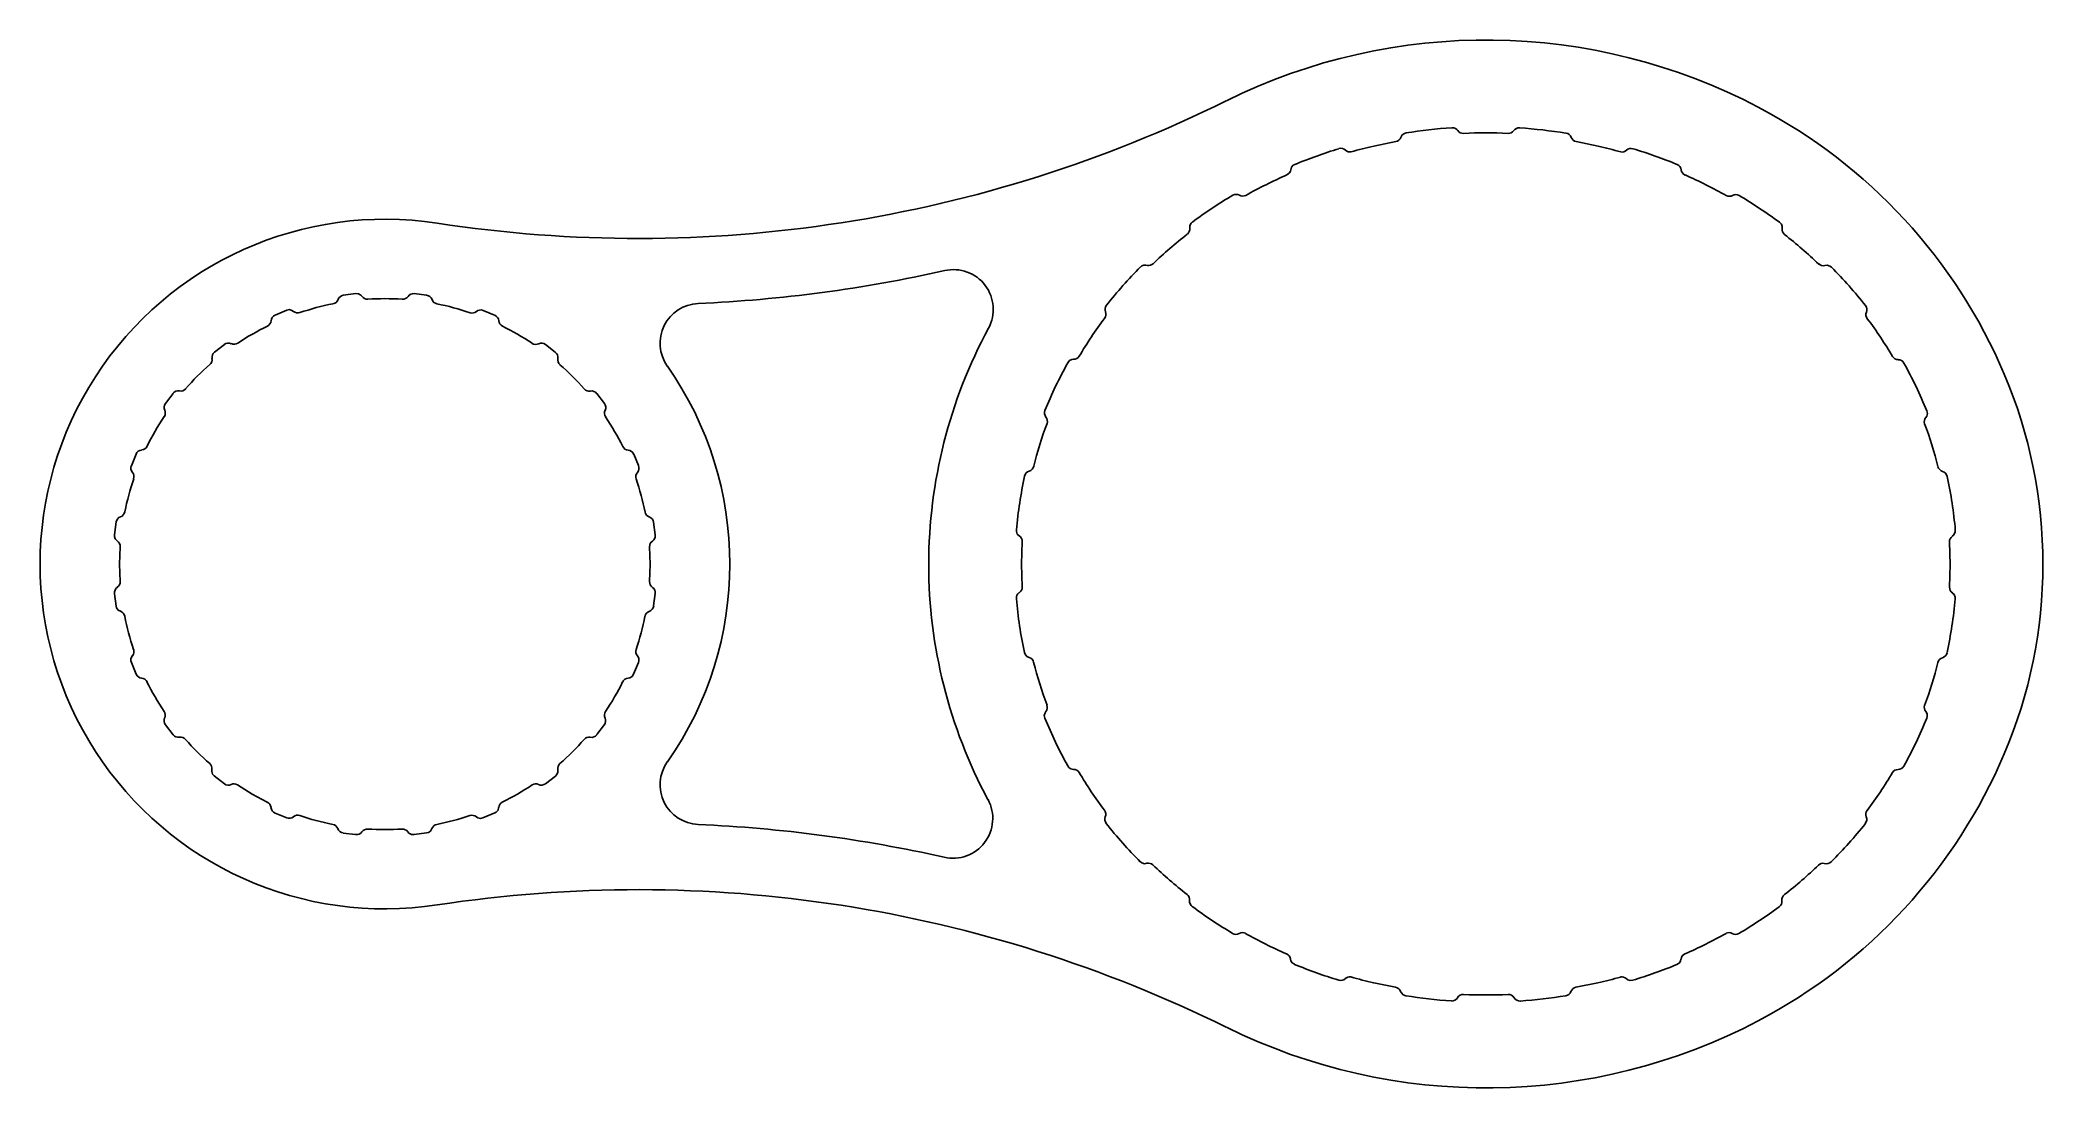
# Model space of a CAD drawing. Extents: x 1098 to 1249, y 2136 to 2215.
import ezdxf

# ---------------------------------------------------------------- set-up
doc = ezdxf.new("R2010")
doc.units = 0
doc.layers.get('0').update_dxf_attribs({"linetype": 'CONTINUOUS'})

msp = doc.modelspace()

# ---------------------------------------------------------------- linework, layer by layer
for p, q in [((1198.29, 2207.47), (1199.94, 2207.81)), ((1199.94, 2207.81), (1200.06, 2207.85)), ((1200.06, 2207.85), (1200.17, 2207.92)), ((1200.17, 2207.92), (1200.26, 2208.02)), ((1200.26, 2208.02), (1200.32, 2208.13)), ((1200.32, 2208.13), (1200.41, 2208.31)), ((1200.41, 2208.31), (1200.58, 2208.42)), ((1200.58, 2208.42), (1200.71, 2208.46)), ((1213.16, 2208.13), (1213.22, 2208.01)), ((1213.22, 2208.01), (1213.3, 2207.92)), ((1213.3, 2207.92), (1213.41, 2207.85)), ((1213.41, 2207.85), (1213.53, 2207.81)), ((1213.53, 2207.81), (1215.19, 2207.47)), ((1192.21, 2206.03), (1192.32, 2206.09)), ((1196.14, 2207.17), (1196.24, 2207.1)), ((1196.24, 2207.1), (1196.34, 2207.05)), ((1196.34, 2207.05), (1196.46, 2207.03)), ((1196.46, 2207.03), (1196.57, 2207.04)), ((1191.72, 2205.3), (1191.83, 2205.37)), ((1191.83, 2205.37), (1191.92, 2205.46)), ((1191.92, 2205.46), (1191.99, 2205.57)), ((1191.99, 2205.57), (1192.02, 2205.69)), ((1192.02, 2205.69), (1192.07, 2205.89)), ((1192.07, 2205.89), (1192.21, 2206.03)), ((1184.41, 2201.48), (1184.51, 2201.65)), ((1184.51, 2201.65), (1184.6, 2201.75)), ((1228.86, 2201.73), (1229.01, 2201.59)), ((1229.01, 2201.59), (1229.06, 2201.4)), ((1184.22, 2200.82), (1184.31, 2200.92)), ((1184.31, 2200.92), (1184.37, 2201.03)), ((1184.37, 2201.03), (1184.4, 2201.15)), ((1184.4, 2201.28), (1184.41, 2201.48)), ((1184.4, 2201.15), (1184.4, 2201.28)), ((1229.06, 2201.4), (1229.06, 2201.26)), ((1232.28, 2198.46), (1232.46, 2198.5)), ((1232.46, 2198.5), (1232.67, 2198.42)), ((1232.67, 2198.42), (1232.78, 2198.34)), ((1120.58, 2196.22), (1121.53, 2196.35)), ((1121.53, 2196.35), (1121.74, 2196.34)), ((1121.74, 2196.34), (1121.91, 2196.24)), ((1121.91, 2196.24), (1122, 2196.14)), ((1125.93, 2196.35), (1126.86, 2196.23)), ((1127.28, 2195.9), (1127.33, 2195.79)), ((1127.33, 2195.79), (1127.42, 2195.69)), ((1127.42, 2195.69), (1127.53, 2195.62)), ((1127.53, 2195.62), (1127.65, 2195.58)), ((1114.98, 2193.97), (1115.06, 2194.07)), ((1115.06, 2194.07), (1115.12, 2194.18)), ((1115.12, 2194.18), (1115.15, 2194.31)), ((1115.44, 2194.72), (1116.33, 2195.09)), ((1116.33, 2195.09), (1116.53, 2195.14)), ((1116.53, 2195.14), (1116.72, 2195.08)), ((1116.72, 2195.08), (1116.84, 2195.01)), ((1131.13, 2195.08), (1132, 2194.72)), ((1132.31, 2194.3), (1132.34, 2194.18)), ((1132.34, 2194.18), (1132.4, 2194.06)), ((1132.4, 2194.06), (1132.49, 2193.96)), ((1110.87, 2191.94), (1111.62, 2192.51)), ((1114.87, 2193.9), (1114.98, 2193.97)), ((1132.49, 2193.96), (1132.59, 2193.89)), ((1134.83, 2192.6), (1134.94, 2192.55)), ((1134.94, 2192.55), (1135.07, 2192.52)), ((1135.07, 2192.52), (1135.2, 2192.53)), ((1135.2, 2192.53), (1135.32, 2192.56)), ((1135.82, 2192.52), (1136.57, 2191.94)), ((1110.53, 2191), (1110.61, 2191.09)), ((1110.61, 2191.09), (1110.67, 2191.21)), ((1110.67, 2191.21), (1110.7, 2191.34)), ((1110.7, 2191.34), (1110.69, 2191.46)), ((1136.77, 2191.45), (1136.76, 2191.32)), ((1136.76, 2191.32), (1136.79, 2191.2)), ((1136.79, 2191.2), (1136.84, 2191.08)), ((1136.84, 2191.08), (1136.93, 2190.99)), ((1175.22, 2191.14), (1175.34, 2191.3)), ((1175.34, 2191.3), (1175.52, 2191.38)), ((1175.52, 2191.38), (1175.65, 2191.4)), ((1237.39, 2191.6), (1237.47, 2191.51)), ((1237.47, 2191.51), (1237.57, 2191.43)), ((1237.57, 2191.43), (1237.68, 2191.39)), ((1237.68, 2191.39), (1237.81, 2191.37)), ((1107.18, 2188.07), (1107.75, 2188.81)), ((1139.69, 2188.82), (1140.27, 2188.07)), ((1107.09, 2187.07), (1107.15, 2187.19)), ((1107.17, 2187.44), (1107.13, 2187.56)), ((1107.15, 2187.19), (1107.17, 2187.31)), ((1107.17, 2187.31), (1107.17, 2187.44)), ((1140.29, 2187.43), (1140.28, 2187.3)), ((1140.28, 2187.3), (1140.31, 2187.17)), ((1140.33, 2187.55), (1140.29, 2187.43)), ((1140.31, 2187.17), (1140.37, 2187.06)), ((1239.96, 2187.12), (1239.9, 2187.01)), ((1240.02, 2187.31), (1239.96, 2187.12)), ((1239.97, 2187.51), (1240.02, 2187.31)), ((1104.61, 2183.37), (1104.97, 2184.24)), ((1141.66, 2184.82), (1141.73, 2184.71)), ((1141.73, 2184.71), (1141.82, 2184.63)), ((1141.82, 2184.63), (1141.94, 2184.57)), ((1141.94, 2184.57), (1142.06, 2184.54)), ((1142.48, 2184.25), (1142.84, 2183.38)), ((1142.69, 2182.75), (1142.65, 2182.63)), ((1142.65, 2182.63), (1142.65, 2182.5)), ((1142.65, 2182.5), (1142.67, 2182.37)), ((1142.76, 2182.86), (1142.69, 2182.75)), ((1240.81, 2183.3), (1240.86, 2183.18)), ((1240.86, 2183.18), (1240.94, 2183.08)), ((1240.94, 2183.08), (1241.04, 2182.99)), ((1241.04, 2182.99), (1241.15, 2182.94)), ((1103.34, 2178.17), (1103.47, 2179.13)), ((1103.47, 2179.13), (1103.53, 2179.32)), ((1103.53, 2179.32), (1103.67, 2179.46)), ((1103.67, 2179.46), (1103.79, 2179.52)), ((1103.79, 2179.52), (1103.91, 2179.58)), ((1103.91, 2179.58), (1104, 2179.67)), ((1104, 2179.67), (1104.07, 2179.77)), ((1104.07, 2179.77), (1104.11, 2179.89)), ((1143.98, 2179.11), (1144.11, 2178.16)), ((1103.35, 2178.04), (1103.34, 2178.17)), ((1103.4, 2177.85), (1103.35, 2178.04)), ((1103.55, 2177.71), (1103.4, 2177.85)), ((1103.65, 2177.62), (1103.55, 2177.71)), ((1103.72, 2177.52), (1103.65, 2177.62)), ((1103.76, 2177.39), (1103.72, 2177.52)), ((1103.77, 2177.27), (1103.76, 2177.39)), ((1143.99, 2177.78), (1143.9, 2177.69)), ((1144.1, 2177.95), (1143.99, 2177.78)), ((1144.11, 2178.16), (1144.1, 2177.95)), ((1171.34, 2178.41), (1171.34, 2178.54)), ((1171.4, 2178.21), (1171.34, 2178.41)), ((1171.55, 2178.08), (1171.4, 2178.21)), ((1171.65, 2178), (1171.55, 2178.08)), ((1171.72, 2177.89), (1171.65, 2178)), ((1171.76, 2177.78), (1171.72, 2177.89)), ((1171.72, 2175.94), (1171.77, 2177.65)), ((1171.77, 2177.65), (1171.76, 2177.78)), ((1241.68, 2177.62), (1241.72, 2175.92)), ((1103.72, 2175.96), (1103.77, 2177.27)), ((1103.77, 2174.65), (1103.72, 2175.96)), ((1143.68, 2177.25), (1143.72, 2175.95)), ((1143.72, 2175.95), (1143.68, 2174.65)), ((1171.77, 2174.23), (1171.72, 2175.94)), ((1241.72, 2175.92), (1241.68, 2174.22)), ((1103.65, 2174.3), (1103.72, 2174.4)), ((1103.72, 2174.4), (1103.76, 2174.53)), ((1103.76, 2174.53), (1103.77, 2174.65)), ((1143.68, 2174.65), (1143.69, 2174.52)), ((1143.69, 2174.52), (1143.73, 2174.4)), ((1143.73, 2174.4), (1143.8, 2174.29)), ((1103.47, 2172.79), (1103.34, 2173.72)), ((1103.55, 2174.21), (1103.65, 2174.3)), ((1143.8, 2174.29), (1143.89, 2174.2)), ((1144.11, 2173.74), (1143.98, 2172.81)), ((1241.89, 2173.79), (1242.04, 2173.66)), ((1242.04, 2173.66), (1242.1, 2173.46)), ((1242.1, 2173.46), (1242.11, 2173.33)), ((1103.5, 2172.66), (1103.47, 2172.79)), ((1103.61, 2172.49), (1103.5, 2172.66)), ((1103.79, 2172.4), (1103.61, 2172.49)), ((1104.97, 2167.66), (1104.61, 2168.53)), ((1142.84, 2168.54), (1142.47, 2167.65)), ((1142.76, 2169.04), (1142.87, 2168.87)), ((1142.87, 2168.67), (1142.84, 2168.54)), ((1142.87, 2168.87), (1142.87, 2168.67)), ((1171.99, 2169.16), (1171.95, 2169.28)), ((1172.11, 2169), (1171.99, 2169.16)), ((1172.29, 2168.91), (1172.11, 2169)), ((1240.86, 2168.66), (1240.81, 2168.54)), ((1240.93, 2168.77), (1240.86, 2168.66)), ((1241.03, 2168.85), (1240.93, 2168.77)), ((1241.15, 2168.9), (1241.03, 2168.85)), ((1105.51, 2167.33), (1105.39, 2167.36)), ((1105.63, 2167.28), (1105.51, 2167.33)), ((1105.72, 2167.19), (1105.63, 2167.28)), ((1105.79, 2167.08), (1105.72, 2167.19)), ((1141.72, 2167.18), (1141.65, 2167.08)), ((1141.82, 2167.27), (1141.72, 2167.18)), ((1141.93, 2167.33), (1141.82, 2167.27)), ((1142.06, 2167.35), (1141.93, 2167.33)), ((1142.19, 2167.38), (1142.06, 2167.35)), ((1142.37, 2167.48), (1142.19, 2167.38)), ((1142.47, 2167.65), (1142.37, 2167.48)), ((1173.66, 2165.2), (1173.64, 2165.32)), ((1239.8, 2165.31), (1239.78, 2165.18)), ((1107.76, 2163.09), (1107.18, 2163.83)), ((1140.27, 2163.85), (1139.7, 2163.1)), ((1140.3, 2164.73), (1140.28, 2164.6)), ((1140.28, 2164.6), (1140.28, 2164.47)), ((1140.28, 2164.47), (1140.32, 2164.35)), ((1140.36, 2164.84), (1140.3, 2164.73)), ((1173.43, 2164.54), (1173.49, 2164.74)), ((1173.48, 2164.35), (1173.43, 2164.54)), ((1173.49, 2164.74), (1173.55, 2164.85)), ((1173.55, 2164.85), (1173.62, 2164.95)), ((1173.62, 2164.95), (1173.66, 2165.07)), ((1173.66, 2165.07), (1173.66, 2165.2)), ((1239.78, 2165.18), (1239.79, 2165.06)), ((1239.79, 2165.06), (1239.82, 2164.94)), ((1239.82, 2164.94), (1239.89, 2164.84)), ((1239.89, 2164.84), (1239.99, 2164.67)), ((1240, 2164.47), (1239.96, 2164.34)), ((1239.99, 2164.67), (1240, 2164.47)), ((1110.6, 2160.82), (1110.52, 2160.92)), ((1110.66, 2160.71), (1110.6, 2160.82)), ((1136.84, 2160.82), (1136.78, 2160.7)), ((1136.92, 2160.91), (1136.84, 2160.82)), ((1110.69, 2160.58), (1110.66, 2160.71)), ((1110.68, 2160.46), (1110.69, 2160.58)), ((1110.68, 2160.32), (1110.68, 2160.46)), ((1110.72, 2160.12), (1110.68, 2160.32)), ((1110.86, 2159.98), (1110.72, 2160.12)), ((1111.63, 2159.39), (1110.86, 2159.98)), ((1113.72, 2158.62), (1112.6, 2159.32)), ((1136.58, 2159.97), (1135.83, 2159.4)), ((1136.67, 2160.07), (1136.58, 2159.97)), ((1136.77, 2160.25), (1136.67, 2160.07)), ((1136.78, 2160.7), (1136.75, 2160.58)), ((1136.75, 2160.58), (1136.76, 2160.45)), ((1136.76, 2160.45), (1136.77, 2160.25)), ((1175.29, 2160.63), (1175.21, 2160.74)), ((1175.44, 2160.51), (1175.29, 2160.63)), ((1175.64, 2160.48), (1175.44, 2160.51)), ((1114.86, 2158.01), (1113.72, 2158.62)), ((1114.97, 2157.94), (1114.86, 2158.01)), ((1115.05, 2157.85), (1114.97, 2157.94)), ((1115.11, 2157.73), (1115.05, 2157.85)), ((1115.14, 2157.61), (1115.11, 2157.73)), ((1116.32, 2156.82), (1115.45, 2157.18)), ((1130.26, 2157.02), (1130.13, 2157)), ((1130.39, 2157.01), (1130.26, 2157.02)), ((1130.51, 2156.97), (1130.39, 2157.01)), ((1130.62, 2156.91), (1130.51, 2156.97)), ((1130.73, 2156.83), (1130.62, 2156.91)), ((1130.92, 2156.77), (1130.73, 2156.83)), ((1131.12, 2156.82), (1130.92, 2156.77)), ((1132.01, 2157.19), (1131.12, 2156.82)), ((1132.12, 2157.26), (1132.01, 2157.19)), ((1132.26, 2157.41), (1132.12, 2157.26)), ((1132.3, 2157.6), (1132.26, 2157.41)), ((1178.03, 2157.29), (1177.97, 2157.4)), ((1178.07, 2157.16), (1178.03, 2157.29)), ((1178.03, 2156.91), (1178.07, 2157.03)), ((1178.07, 2157.03), (1178.07, 2157.16)), ((1121.52, 2155.56), (1120.59, 2155.68)), ((1125.14, 2155.98), (1125.01, 2155.98)), ((1125.26, 2155.93), (1125.14, 2155.98)), ((1125.37, 2155.87), (1125.26, 2155.93)), ((1125.45, 2155.77), (1125.37, 2155.87)), ((1125.54, 2155.67), (1125.45, 2155.77)), ((1125.72, 2155.56), (1125.54, 2155.67)), ((1125.92, 2155.56), (1125.72, 2155.56)), ((1126.87, 2155.69), (1125.92, 2155.56)), ((1127, 2155.72), (1126.87, 2155.69)), ((1127.17, 2155.83), (1127, 2155.72)), ((1127.27, 2156.01), (1127.17, 2155.83)), ((1180.79, 2153.44), (1180.67, 2153.52)), ((1180.99, 2153.36), (1180.79, 2153.44)), ((1181.17, 2153.4), (1180.99, 2153.36)), ((1192.03, 2146.05), (1192, 2146.18)), ((1192.13, 2145.88), (1192.03, 2146.05)), ((1192.31, 2145.78), (1192.13, 2145.88)), ((1221.47, 2146.3), (1221.44, 2146.17)), ((1221.53, 2146.41), (1221.47, 2146.3)), ((1221.62, 2146.5), (1221.53, 2146.41)), ((1221.73, 2146.57), (1221.62, 2146.5)), ((1199.92, 2144.05), (1198.27, 2144.39)), ((1215.17, 2144.39), (1213.52, 2144.05)), ((1217, 2144.83), (1216.88, 2144.83)), ((1217.11, 2144.81), (1217, 2144.83)), ((1217.22, 2144.77), (1217.11, 2144.81)), ((1217.31, 2144.7), (1217.22, 2144.77)), ((1217.42, 2144.62), (1217.31, 2144.7)), ((1217.6, 2144.55), (1217.42, 2144.62)), ((1217.8, 2144.58), (1217.6, 2144.55)), ((1200.36, 2143.62), (1200.3, 2143.73)), ((1200.5, 2143.47), (1200.36, 2143.62)), ((1200.69, 2143.41), (1200.5, 2143.47)), ((1213.2, 2143.84), (1213.14, 2143.73)), ((1213.28, 2143.94), (1213.2, 2143.84)), ((1213.39, 2144.01), (1213.28, 2143.94)), ((1213.52, 2144.05), (1213.39, 2144.01))]:
    msp.add_line(p, q)
for centre, radius, start, end in [((1206.74, 2171.33), 44.14, 62.2868, 116.3321), ((1142.8, 2300.51), 100, 261.2938, 296.3321), ((1208.31, 2174.33), 40.75, 23.0382, 62.2868), ((1206.82, 2170.33), 38.62, 93.9386, 99.1139), ((1204.21, 2208.35), 0.5, 35.2236, 93.9386), ((1205.02, 2208.93), 0.5, 215.2236, 272.5531), ((1206.72, 2170.78), 37.69, 87.4469, 92.5531), ((1208.42, 2208.93), 0.5, 267.4469, 324.765), ((1209.24, 2208.35), 0.5, 86.0507, 144.765), ((1206.61, 2170.27), 38.67, 80.8448, 86.0507), ((1212.69, 2207.96), 0.5, 20.0981, 80.8698), ((1206.78, 2170.85), 38.09, 106.9883, 112.309), ((1195.8, 2206.81), 0.5, 46.517, 106.9972), ((1205.77, 2174.33), 33.98, 102.7316, 105.712), ((1207.68, 2174.36), 33.95, 74.2421, 77.2251), ((1216.98, 2207.52), 0.5, 260.2215, 313.4345), ((1217.67, 2206.8), 0.5, 72.9755, 133.437), ((1206.7, 2170.95), 37.99, 67.6399, 72.9755), ((1220.96, 2205.62), 0.5, 7.1126, 67.6554), ((1206.22, 2172.37), 35.98, 113.7614, 119.2868), ((1221.95, 2205.75), 0.501, 187.1803, 246.1367), ((1207.25, 2172.42), 35.93, 60.663, 66.1966), ((1205.83, 2173.08), 35.67, 120.6588, 126.5234), ((1187.9, 2203.33), 0.501, 59.9061, 120.7455), ((1188.4, 2204.2), 0.5, 239.966, 296.0572), ((1225.07, 2204.19), 0.501, 243.9389, 299.9519), ((1225.57, 2203.32), 0.5, 59.2531, 120.0932), ((1207.61, 2173.08), 35.67, 53.4332, 59.2995), ((1123.73, 2175.96), 26, 81.2938, 278.7062), ((1205.21, 2173.88), 34.16, 127.9331, 133.6366), ((1229.56, 2201.2), 0.5, 172.8164, 232.0263), ((1208.27, 2173.93), 34.09, 46.3122, 52.0263), ((1181.3, 2198.97), 0.501, 259.8776, 313.5764), ((1232.17, 2198.95), 0.501, 226.3646, 283.0615), ((1142.8, 2300.51), 105, 272.4794, 282.7264), ((1166.59, 2195.16), 3, 331.6659, 102.7264), ((1204.67, 2174.41), 33.89, 135.0391, 141.579), ((1181.04, 2198), 0.5, 70.3036, 135.0747), ((1208.81, 2174.43), 33.85, 38.3714, 44.9196), ((1123.72, 2175.97), 20, 101.2759, 108.6855), ((1119.72, 2196.07), 0.5, 281.2758, 340.0518), ((1120.66, 2195.73), 0.5, 98.8326, 160.0581), ((1122.41, 2196.43), 0.5, 214.9007, 273.4247), ((1123.72, 2175.97), 20, 86.2643, 93.6862), ((1125.06, 2196.42), 0.5, 266.7427, 325.0523), ((1125.88, 2195.85), 0.5, 83.8252, 145.0559), ((1126.81, 2195.73), 0.5, 19.8877, 83.8173), ((1123.72, 2175.97), 20, 71.2633, 78.6804), ((1147.47, 2192.61), 3, 92.4794, 215.0375), ((1115.64, 2194.26), 0.5, 113.8326, 175.0482), ((1117.16, 2195.39), 0.499, 229.8628, 288.4913), ((1130.3, 2195.38), 0.5, 251.7937, 310.0459), ((1130.95, 2194.62), 0.5, 68.8302, 130.0527), ((1131.82, 2194.26), 0.5, 4.8976, 68.8286), ((1203.78, 2175.17), 32.23, 143.1824, 149.2901), ((1177.58, 2194.78), 0.5, 323.1979, 22.1539), ((1178.51, 2195.16), 0.5, 141.4977, 202.2141), ((1234.96, 2195.14), 0.5, 337.757, 38.4422), ((1235.88, 2194.76), 0.5, 157.7734, 216.7693), ((1209.71, 2175.19), 32.18, 30.661, 36.7789), ((1111.93, 2192.12), 0.5, 64.8777, 128.8229), ((1112.36, 2193.03), 0.5, 244.8966, 303.6607), ((1123.73, 2175.96), 20.01, 116.278, 123.6793), ((1123.72, 2175.97), 20, 56.2766, 63.6806), ((1135.53, 2192.11), 0.5, 53.8384, 115.0467), ((1202.35, 2175.88), 37.63, 151.6659, 179.9085), ((1123.72, 2175.97), 20, 131.2757, 138.6808), ((1111.19, 2191.55), 0.5, 128.8563, 190.0275), ((1136.27, 2191.54), 0.5, 349.8814, 53.8016), ((1123.72, 2175.97), 20, 41.2763, 48.6815), ((1203.31, 2175.45), 32.18, 150.822, 157.9501), ((1175.65, 2191.9), 0.5, 269.9814, 327.3651), ((1237.81, 2190.87), 0.499, 29.1026, 89.9412), ((1210.21, 2175.49), 32.09, 21.9952, 29.1427), ((1123.73, 2175.96), 26, 324.9687, 35.0375), ((1212.22, 2175.99), 36.5, 359.9094, 23.038), ((1107.58, 2187.77), 0.5, 143.851, 205.0381), ((1108.15, 2188.52), 0.5, 79.8837, 143.8076), ((1108.33, 2189.5), 0.5, 259.9026, 318.6808), ((1139.13, 2189.49), 0.5, 221.275, 280.0318), ((1139.3, 2188.51), 0.5, 38.8519, 100.0792), ((1139.88, 2187.76), 0.5, 334.8978, 38.8257), ((1123.72, 2175.97), 20, 146.2756, 153.6799), ((1123.72, 2175.97), 20, 26.2761, 33.6793), ((1202.45, 2175.83), 30.74, 159.5535, 165.8793), ((1173.95, 2187.35), 0.5, 157.9352, 218.9347), ((1173.17, 2186.72), 0.501, 342.3412, 38.8766), ((1240.28, 2186.69), 0.501, 141.0415, 197.6544), ((1210.97, 2175.82), 30.76, 14.0799, 20.3989), ((1105.43, 2184.06), 0.5, 94.8914, 158.8353), ((1105.35, 2185.06), 0.5, 274.9075, 333.6796), ((1142.02, 2184.05), 0.5, 23.8227, 85.0719), ((1123.73, 2175.97), 20, 161.2767, 168.6794), ((1105.07, 2183.19), 0.5, 158.8386, 220.0582), ((1104.31, 2182.55), 0.5, 341.2761, 40.0424), ((1123.72, 2175.97), 20, 11.2745, 18.6795), ((1142.38, 2183.18), 0.5, 319.883, 23.7982), ((1202.53, 2175.89), 31.3, 167.6314, 175.1512), ((1172.44, 2182.49), 0.499, 106.5329, 167.6783), ((1172.16, 2183.45), 0.5, 286.563, 345.8519), ((1241.01, 2182.46), 0.5, 12.1765, 73.415), ((1210.6, 2175.84), 31.63, 4.8433, 12.284), ((1143.83, 2179.98), 0.499, 191.2743, 250.0269), ((1143.49, 2179.04), 0.5, 8.8518, 70.1163), ((1144.18, 2177.28), 0.5, 124.8993, 183.6894), ((1242.18, 2177.64), 0.501, 124.2419, 181.8511), ((1241.61, 2178.47), 0.5, 304.2273, 4.8672), ((1202.35, 2175.98), 37.63, 180.06, 208.2122), ((1212.22, 2175.93), 36.5, 336.9587, 0), ((1103.84, 2173.8), 0.5, 124.8984, 188.8502), ((1143.61, 2173.79), 0.501, 353.879, 55.0327), ((1171.83, 2173.39), 0.5, 124.2341, 184.914), ((1202.83, 2176.02), 31.61, 184.8507, 192.3002), ((1171.27, 2174.21), 0.5, 304.2341, 1.8903), ((1210.56, 2176.03), 31.66, 347.6887, 355.1214), ((1242.18, 2174.2), 0.501, 178.6128, 235.7215), ((1103.62, 2171.93), 0.5, 11.2877, 70.0623), ((1123.72, 2175.94), 20, 191.2881, 198.7032), ((1123.72, 2175.94), 20, 341.2881, 348.7114), ((1143.83, 2171.92), 0.5, 109.9138, 167.9617), ((1143.49, 2172.86), 0.5, 289.8853, 353.8285), ((1105.07, 2168.73), 0.5, 139.8985, 203.8408), ((1104.31, 2169.37), 0.5, 319.9265, 18.2659), ((1143.14, 2169.36), 0.5, 161.2874, 220.0888), ((1172.15, 2168.43), 0.5, 14.0978, 73.3812), ((1202.45, 2176.04), 30.74, 194.0889, 200.4138), ((1210.98, 2176.04), 30.76, 339.57, 345.8899), ((1241.01, 2169.38), 0.5, 286.5629, 347.8036), ((1105.43, 2167.86), 0.5, 203.854, 265.0491), ((1123.72, 2175.94), 20, 206.2867, 213.6922), ((1123.72, 2175.94), 20, 326.2872, 333.6917), ((1107.57, 2164.15), 0.5, 154.9101, 218.8579), ((1106.67, 2164.57), 0.5, 334.9262, 33.6916), ((1139.87, 2164.14), 0.5, 323.8233, 25.0681), ((1203.22, 2176.37), 32.08, 202.0063, 209.1561), ((1210.1, 2176.43), 32.22, 330.8383, 337.9585), ((1108.15, 2163.4), 0.5, 218.8206, 280.0796), ((1108.32, 2162.41), 0.5, 41.2946, 100.0661), ((1123.72, 2175.94), 20, 221.287, 228.6922), ((1123.72, 2175.94), 20, 311.2885, 318.6948), ((1139.12, 2162.41), 0.5, 79.907, 138.6197), ((1139.3, 2163.39), 0.5, 259.8778, 323.8385), ((1147.47, 2159.32), 3, 144.9687, 267.5268), ((1208.31, 2177.6), 40.75, 297.7132, 336.9587), ((1111.92, 2159.79), 0.5, 233.8289, 295.0814), ((1112.35, 2158.89), 0.5, 60.0017, 115.0759), ((1123.72, 2175.94), 20, 296.2753, 303.7011), ((1135.1, 2158.89), 0.499, 64.9129, 123.3737), ((1135.52, 2159.79), 0.5, 244.8648, 308.8335), ((1175.64, 2159.98), 0.5, 32.6071, 89.9701), ((1203.75, 2176.67), 32.19, 210.6752, 216.7906), ((1209.66, 2176.7), 32.24, 323.1958, 329.3021), ((1237.8, 2159.97), 0.5, 90.0223, 147.3605), ((1237.8, 2160.97), 0.499, 270.0135, 330.8574), ((1132.8, 2157.56), 0.5, 116.7796, 175.1038), ((1166.55, 2156.78), 3, 257.303, 28.2122), ((1115.63, 2157.65), 0.5, 184.9155, 248.8446), ((1116.5, 2157.29), 0.5, 248.8447, 310.116), ((1117.15, 2156.53), 0.499, 71.2866, 130.0606), ((1123.72, 2175.94), 20, 251.2873, 258.6927), ((1119.7, 2155.84), 0.5, 19.9292, 78.6915), ((1127.74, 2155.84), 0.499, 101.287, 160.118), ((1123.72, 2175.94), 20, 281.2871, 288.692), ((1142.81, 2051.42), 105, 77.303, 87.5268), ((1178.5, 2156.72), 0.5, 157.7845, 218.4628), ((1204.62, 2177.41), 33.83, 218.3819, 224.9339), ((1208.78, 2177.45), 33.89, 315.0518, 321.5903), ((1234.94, 2156.71), 0.5, 321.489, 23.051), ((1235.87, 2157.09), 0.5, 143.2014, 201.2892), ((1120.64, 2156.18), 0.5, 199.9067, 263.8586), ((1121.58, 2156.06), 0.5, 263.8384, 325.0778), ((1122.4, 2155.48), 0.5, 86.4977, 145.0655), ((1123.72, 2175.94), 20, 266.2827, 273.6918), ((1181.28, 2152.91), 0.501, 46.3573, 103.1044), ((1205.16, 2177.92), 34.08, 226.3252, 232.0414), ((1208.21, 2178.01), 34.2, 307.9497, 313.6473), ((1232.15, 2152.9), 0.5, 79.8736, 133.563), ((1232.41, 2153.86), 0.5, 250.306, 315.0835), ((1142.8, 2051.41), 100, 63.6679, 98.7062), ((1183.89, 2150.66), 0.5, 352.8272, 52.0349), ((1184.89, 2150.53), 0.5, 172.8125, 233.4604), ((1228.55, 2150.52), 0.5, 306.5031, 7.1581), ((1229.54, 2150.65), 0.5, 127.9622, 187.1385), ((1205.84, 2178.79), 35.67, 233.4454, 239.3097), ((1207.61, 2178.79), 35.68, 300.6689, 306.532), ((1187.88, 2148.54), 0.501, 239.2293, 300.0677), ((1188.38, 2147.67), 0.501, 63.9512, 119.968), ((1206.19, 2179.43), 35.92, 240.6752, 246.2103), ((1207.22, 2179.5), 35.99, 293.7761, 299.2993), ((1225.05, 2147.67), 0.5, 60.0057, 116.0384), ((1225.55, 2148.53), 0.5, 239.8843, 300.7189), ((1191.5, 2146.11), 0.5, 7.1684, 66.1717), ((1206.76, 2180.95), 38.03, 247.654, 252.9843), ((1206.66, 2181), 38.09, 286.9995, 292.3211), ((1220.94, 2146.23), 0.5, 292.3029, 352.8498), ((1195.78, 2145.06), 0.499, 252.9666, 313.4723), ((1196.47, 2144.34), 0.5, 80.2123, 133.4358), ((1205.77, 2177.53), 33.98, 254.256, 257.2364), ((1207.68, 2177.5), 33.95, 282.7423, 285.7257), ((1199.83, 2143.56), 0.5, 20.1271, 79.5617), ((1206.83, 2181.53), 38.61, 260.8536, 265.9893), ((1204.16, 2143.51), 0.5, 265.9893, 329.5014), ((1205.02, 2143.01), 0.5, 87.4469, 149.5014), ((1206.72, 2181.16), 37.69, 267.4469, 272.5531), ((1208.42, 2143.01), 0.5, 30.4986, 92.5531), ((1209.29, 2143.51), 0.5, 210.4986, 274.0019), ((1206.63, 2181.48), 38.56, 274.0019, 279.1287), ((1212.67, 2143.9), 0.499, 279.0691, 339.8896), ((1206.74, 2180.6), 44.14, 243.6679, 297.7132)]:
    msp.add_arc(centre, radius, start, end)

doc.saveas('drawing.dxf')
